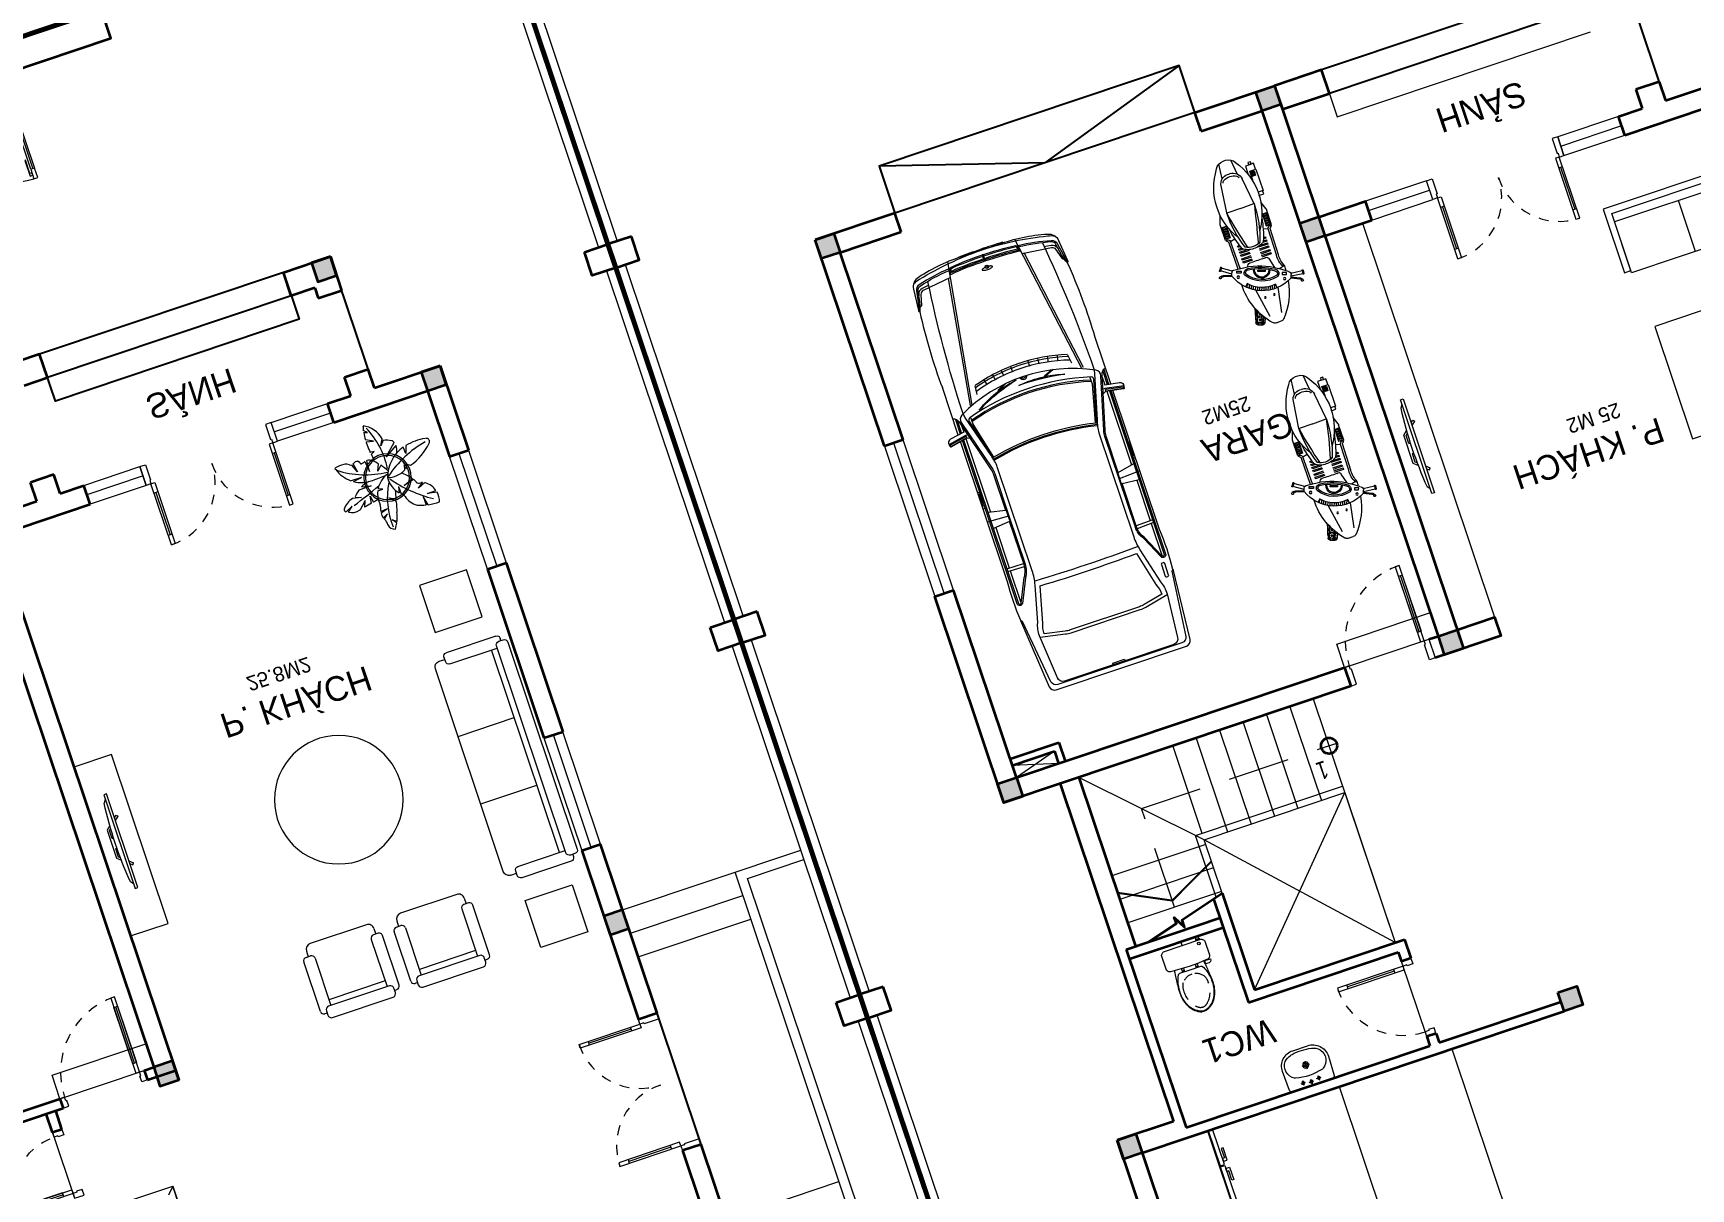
# Model space of a CAD drawing. Header units: metres. Extents: x 568336 to 569219, y 2065964 to 2066430.
# Drawn here: x 568454.68 to 568471.44, y 2066110.52 to 2066122.2 of the extents above; entities that cross this region are included whole.
import ezdxf

# ---------------------------------------------------------------- set-up
doc = ezdxf.new("R2010")
doc.units = ezdxf.units.M
for name, pattern in [('$AUDIT_BAD_LTYPE2', [0]), ('CENTER', [2, 1.25, -0.25, 0.25, -0.25]), ('DASHED', [0.75, 0.5, -0.25]), ('HIDDEN', [0.375, 0.25, -0.125]), ('HIDDEN2', [0.1875, 0.125, -0.0625]), ('xref-thap C (mb tang 32-2)$0$HIDDEN', [0.375, 0.25, -0.125]), ('Xref-VCMT-BT3 - tuong bao$0$HIDDEN', [0.375, 0.25, -0.125])]:
    doc.linetypes.add(name, pattern=pattern)
doc.layers.get('0').update_dxf_attribs({"linetype": 'CONTINUOUS'})
for name, color, linetype, lineweight in [('-CONCRETE', 1, 'CONTINUOUS', 35), ('-DOOR', 137, 'CONTINUOUS', 9), ('-FURNITURE', 46, 'CONTINUOUS', 9), ('-HIDE', 3, 'HIDDEN', 13), ('-KH', 143, 'CONTINUOUS', 13), ('-LINE1', 7, 'CONTINUOUS', 18), ('-RANH GIOI KHU DAT', 12, 'CENTER', 18), ('-TEXT', 7, 'CONTINUOUS', 15), ('-WALL', 4, 'CONTINUOUS', 35), ('A-Cay', 75, 'CONTINUOUS', 5), ('Bighome_khuat', 251, 'DASHED', 5), ('TEXT25', 2, 'CONTINUOUS', 13)]:
    doc.layers.add(name, color=color, linetype=linetype, lineweight=lineweight)
doc.layers.add('LoLK', color=6, linetype='CONTINUOUS')
doc.layers.add('SOLO', color=7, linetype='CONTINUOUS')
doc.styles.add('1', font='arial.ttf')
doc.styles.add('T1', font='', dxfattribs={"height": 200})
doc.styles.get('T1').set_extended_font_data('VNgeometric Light')

# ---------------------------------------------------------------- blocks, each defined once
blk = doc.blocks.new('t1$0$D11')
at = {"linetype": '$AUDIT_BAD_LTYPE2'}
for p, q in [((70, 100), (70, 1000)), ((90, 1000), (90, 100))]:
    blk.add_line(p, q, dxfattribs=at)
for points in [[(50, 1000), (90, 1000), (90, 1100), (50, 1100), (50, 1000)], [(50, 1003), (50, 100)], [(50, 100), (90, 100), (90, 0), (50, 0), (50, 100)]]:
    blk.add_lwpolyline(points)
for points in [[(118, 895), (118, 1064), (90, 1064), (90, 1036), (113, 1036), (113, 895)], [(0, 0), (50, 0), (50, -40), (60, -40), (60, -100), (0, -100)], [(1200, 0), (1150, 0), (1150, -40), (1140, -40), (1140, -100), (1200, -100)]]:
    blk.add_lwpolyline(points, close=True)
at = {"linetype": '$AUDIT_BAD_LTYPE2', "ltscale": 0.3}
blk.add_arc((50, 0), 1100, 0, 90, dxfattribs=at)
blk = doc.blocks.new('A$C6CE07C06')
for p, q in [((2811, 1945), (2844, 1766)), ((2816, 1953), (2822, 1954)), ((2828, 1949), (2860, 1769)), ((1355, 1774), (989, 1774)), ((1356, 1801), (1350, 1615)), ((1387, 1801), (1382, 1615)), ((1842, 1774), (1387, 1774)), ((1857, 1615), (1840, 1801)), ((1925, 1839), (1915, 1601)), ((1980, 1615), (2018, 1801)), ((2839, 1774), (2013, 1774)), ((2900, 1839), (3433, 1839)), ((3068, 1815), (2905, 1815)), ((3055, 1801), (2907, 1801)), ((2996, 1774), (2912, 1774)), ((2856, 1761), (2853, 1760)), ((3245, 1511), (3341, 1500)), ((3370, 1393), (3312, 1380)), ((3391, 1290), (3332, 1281)), ((3406, 1186), (3347, 1180)), ((3414, 1081), (3355, 1079)), ((3414, 884), (3355, 886)), ((3406, 779), (3347, 785)), ((3370, 572), (3312, 585)), ((3391, 675), (3332, 685)), ((1925, 127), (1915, 364)), ((3341, 465), (3245, 454)), ((1355, 191), (989, 191)), ((1356, 164), (1350, 350)), ((1387, 164), (1382, 351)), ((1842, 191), (1387, 191)), ((1857, 351), (1840, 164)), ((1980, 351), (2018, 164)), ((2839, 191), (2013, 191)), ((2811, 20), (2844, 199)), ((2828, 16), (2860, 196)), ((2996, 191), (2912, 191)), ((2816, 12), (2822, 11)), ((2901, 127), (3422, 127)), ((3068, 150), (2905, 150)), ((3055, 164), (2907, 164))]:
    blk.add_line(p, q)
for points in [[(2912, 1774), (2884, 1931, 0.322829), (2849, 1965), (2812, 1959, 0.422531), (2806, 1952), (2842, 1758), (2825, 1723)], [(817, 1835, -0.039974), (1255, 1839), (2827, 1839)], [(2832, 150), (1846, 150), (999, 150, -0.758852), (984, 205), (1232, 321, -0.14996), (1372, 364), (1915, 364), (2389, 364, -0.077307), (2455, 354), (3016, 199, 0.360394), (3088, 230, 0.242572), (3089, 1735, 0.360655), (3017, 1766), (2455, 1611, -0.077307), (2389, 1601), (1915, 1601), (1372, 1601, -0.137614), (1232, 1645), (984, 1761, -0.758852), (999, 1815), (1846, 1815), (2832, 1815)], [(2834, 1801), (999, 1801, 0.768317), (992, 1772), (1240, 1655, 0.14228), (1371, 1613), (1857, 1615), (1865, 1608), (1971, 1608), (1980, 1615), (2389, 1615, 0.077278), (2451, 1624), (3023, 1782, 0.231129), (3080, 1839)], [(4578, 1777, -0.06824), (4603, 1702, -0.051611), (4688, 983), (4688, 1178, 0.069896), (4626, 1707, 0.32103), (4523, 1797), (4292, 1820, 0.311578), (4273, 1810, 0.311578)], [(4609, 1370, 0.043765), (4549, 1724, 0.303464), (4496, 1773), (4373, 1795, 0.018633), (4273, 1810, 0.083909), (4370, 1778), (4493, 1756, -0.304556), (4533, 1720, -0.038587), (4593, 1374)], [(4517, 1385), (4476, 1703, 0.304567), (4446, 1739), (4333, 1770, -0.23887), (4324, 1778), (4320, 1790)], [(4512, 1628), (4500, 1706, 0.304567), (4453, 1762), (4438, 1766)], [(4553, 340, -0.027873), (3110, 247, -0.059366), (3058, 256), (2582, 386, 0.079464), (2446, 413), (1281, 413, 0.06068), (1127, 394), (736, 296, -0.120949), (592, 270), (116, 311, -0.39497), (59, 371), (59, 1600, -0.404135), (117, 1660), (602, 1699, -0.112937), (736, 1673), (1127, 1571, 0.06068), (1281, 1553), (2446, 1553, 0.070217), (2582, 1578), (3058, 1711, -0.044809), (3109, 1718, -0.02806), (4553, 1625)], [(585, 1698), (531, 1430, 0.050349), (524, 1369), (524, 593, 0.051729), (531, 530), (585, 271)], [(713, 346, -0.11132), (605, 325), (561, 536, -0.051729), (555, 593), (555, 1369, -0.050349), (560, 1424), (605, 1644, -0.111864), (714, 1623), (1102, 1522, 0.016174), (1102, 443), (713, 347)], [(1170, 1557, 0.017383), (1170, 408, -9.34877)], [(2526, 1563, -0.107872), (2527, 402, 0.970081)], [(2537, 1565, -0.107895), (2538, 400, -0.109161)], [(3212, 1273, -0.045041), (3259, 1070, 0.050749), (3081, 1543, -0.062222), (3208, 1285), (3219, 1281), (3256, 1209)], [(3104, 1495, -0.052375), (3205, 1275), (3214, 1272), (3259, 1184)], [(4578, 988, 0.025968), (4561, 1353, -0.502127), (4565, 1357), (4613, 1347)], [(3197, 762, -0.045041), (3153, 558, 0.050749), (3195, 1062, -0.062222), (3198, 775), (3207, 766), (3242, 679)], [(4689, 1226), (4695, 1226, -0.001921), (4700, 983)], [(3239, 660), (3198, 760), (3191, 767, 0.052375), (3195, 1009)], [(4578, 188, 0.06824), (4603, 263, 0.051611), (4688, 983), (4688, 788, -0.069896), (4626, 258, -0.32103), (4523, 168), (4292, 145, -0.311578), (4273, 155, -0.311578)], [(4613, 618), (4565, 608, -0.502127), (4561, 612, 0.02601), (4578, 977, 0.026384)], [(4689, 739), (4695, 739, 0.001921), (4700, 983)], [(4611, 595, -0.046101), (4549, 241, -0.303464), (4496, 192), (4373, 171, -0.018633), (4273, 155, -0.083909), (4370, 187), (4493, 209, 0.304556), (4533, 245, 0.038587), (4593, 591)], [(4517, 580), (4476, 262, -0.304567), (4446, 227), (4333, 195, 0.23887), (4324, 187), (4320, 175)], [(2834, 164), (999, 164, -0.768317), (992, 193), (1240, 310, -0.149181), (1371, 351), (1857, 351), (1865, 357), (1971, 357), (1980, 351), (2389, 351, -0.077278), (2451, 341), (3023, 184, -0.228236), (3080, 127)], [(2912, 191), (2884, 34, -0.322829), (2849, 0), (2812, 6, -0.422531), (2806, 14), (2842, 207), (2825, 242)], [(4512, 337), (4500, 259, -0.304567), (4453, 203), (4438, 199)], [(817, 130, 0.041495), (1267, 127), (2827, 127)]]:
    blk.add_lwpolyline(points, format="xyb")
for points in [[(2835, 1963), (2874, 1764), (2872, 1737)], [(2072, 1839), (2072, 1815), (2251, 1815), (2251, 1839)], [(2092, 1839), (2092, 1830), (2233, 1830), (2233, 1839)], [(2558, 1553), (2959, 1653), (3041, 1653)], [(3153, 1597), (4682, 1360)], [(3157, 1617), (4514, 1407)], [(49, 1051), (76, 1051), (76, 920), (49, 920)], [(3153, 368), (4682, 605)], [(3157, 348), (4514, 558)], [(2558, 412), (2959, 313), (3041, 313)], [(2835, 2), (2874, 201), (2872, 228)], [(2072, 127), (2072, 150), (2251, 150), (2251, 127)], [(2092, 127), (2092, 135), (2233, 135), (2233, 127)]]:
    blk.add_lwpolyline(points)
for points in [[(48, 285), (48, 1680, -0.373826), (99, 1739), (803, 1820), (820, 1839), (54, 1773, 0.383818), (0, 1713), (0, 252, 0.383818), (54, 192), (820, 126), (803, 145), (99, 226, -0.373826)], [(2557, 404), (3001, 284, 0.388671), (3036, 301, 0.143383), (3036, 1665, 0.390953), (3001, 1682), (2557, 1559, -0.106047)], [(4564, 983, 0.027521), (4546, 1368, -0.543027), (4554, 1373), (4603, 1360, -0.308444), (4617, 1345, -0.028524), (4637, 983, -0.028524), (4617, 620, -0.308444), (4603, 605), (4554, 592, -0.543027), (4546, 597, 0.027521)], [(4501, 981, 0.027754), (4500, 1005, 0.037978), (4497, 1021, 0.078467), (4490, 1036, 0.253942), (4486, 1038, 0.253942), (4481, 1036, 0.078467), (4475, 1021, 0.037978), (4472, 1005, 0.027754), (4470, 981, 0.027754), (4472, 958, 0.037978), (4475, 941, 0.078467), (4481, 927, 0.253942), (4486, 924, 0.253942), (4490, 927, 0.078467), (4497, 941, 0.037978), (4500, 958, 0.027754)], [(906, 228), (776, 228, 0.414214), (764, 215), (764, 203, 0.414214), (776, 190), (906, 190, 0.414214), (919, 203), (919, 215, 0.414214)]]:
    blk.add_lwpolyline(points, format="xyb", close=True)
blk.add_lwpolyline([(4637, 988), (4570, 988), (4570, 977), (4637, 977)], close=True)
blk.add_circle((4502, 982), 17.5)
for centre, radius, start, end in [((2818, 1947), 6.67, 102.2823, 190.4042), ((2821, 1948), 6.67, 10.3268, 82.609), ((2851, 1767), 6.67, 190.4042, 285.2365), ((2854, 1768), 6.67, 285.2365, 10.3268), ((3648, -4086), 5929, 83.9529, 92.0822), ((714, 984), 2372, 343.5716, 16.3779), ((714, 983), 2387, 343.6793, 16.2892), ((1629, 983), 1731, 359.9757, 17.6213), ((1607, 983), 1789, 359.9764, 16.8703), ((1629, 983), 1789, 359.9764, 16.7982), ((1059, 1015), 3532, 359.565, 5.5133), ((1059, 1015), 3560, 359.5684, 5.381), ((4612, 1343), 4.58, 6.5805, 75.1489), ((3280, 983), 40.8, 103.7631, 256.1858), ((3280, 983), 25.6, 111.5508, 248.398), ((1629, 982), 1731, 342.3787, 0.0243), ((1607, 982), 1789, 343.1297, 0.0236), ((1629, 982), 1789, 343.2018, 0.0236), ((1059, 950), 3532, 354.4867, 0.4446), ((1059, 950), 3560, 354.619, 0.4411), ((4612, 622), 4.58, 284.8511, 353.4195), ((2851, 198), 6.67, 74.7635, 169.5958), ((2854, 197), 6.67, 349.6732, 74.7635), ((2818, 19), 6.67, 169.5958, 257.7177), ((2821, 17), 6.67, 277.391, 349.6732), ((3653, 6050), 5928, 267.7698, 276.0029)]:
    blk.add_arc(centre, radius, start, end)
blk = doc.blocks.new('*U221')
for p, q in [((-1310, 550), (-1350, 550)), ((-1330, 100), (-1330, 550)), ((-90, 550), (-50, 550)), ((-70, 100), (-70, 550)), ((-1310, 100), (-1350, 100)), ((-90, 100), (-50, 100))]:
    blk.add_line(p, q)
for points in [[(-1350, 0), (-1310, 0), (-1310, 650), (-1350, 650)], [(-50, 0), (-90, 0), (-90, 650), (-50, 650)], [(-1400, -200), (-1340, -200), (-1340, -40), (-1350, -40), (-1350, 0), (-1400, 0)], [(0, -200), (-60, -200), (-60, -40), (-50, -40), (-50, 0), (0, 0)]]:
    blk.add_lwpolyline(points, close=True)
at = {"linetype": 'HIDDEN', "ltscale": 0.1}
for centre, start, end in [((-1350, 0), 0, 90), ((-50, 0), 90, 180)]:
    blk.add_arc(centre, 650, start, end, dxfattribs=at)
blk = doc.blocks.new('A$Cf08be9d0')
at = {"layer": '-FURNITURE'}
for p, q in [((60, 720), (60, 660)), ((2280, 780), (120, 780)), ((840, 780), (840, 180)), ((1560, 780), (1560, 180)), ((2340, 720), (2340, 660)), ((0, 96), (0, 624)), ((36, 660), (84, 660)), ((120, 624), (120, 120)), ((2280, 624), (2280, 120)), ((2364, 660), (2316, 660)), ((2400, 96), (2400, 624)), ((2280, 180), (120, 180)), ((60, 60), (36, 60)), ((60, 84), (60, 36)), ((2304, 120), (96, 120)), ((96, 0), (2304, 0)), ((2340, 36), (2340, 84)), ((2340, 60), (2364, 60))]:
    blk.add_line(p, q, dxfattribs=at)
for centre, radius, start, end in [((120, 720), 60, 90, 180), ((2280, 720), 60, 0, 90), ((36, 624), 36, 90, 180), ((84, 624), 36, 0, 90), ((2316, 624), 36, 90, 180), ((2364, 624), 36, 0, 90), ((36, 96), 36, 180, 270), ((96, 84), 36, 90, 180), ((96, 36), 36, 180, 270), ((2304, 84), 36, 0, 90), ((2304, 36), 36, 270, 0), ((2364, 96), 36, 270, 0)]:
    blk.add_arc(centre, radius, start, end, dxfattribs=at)
blk = doc.blocks.new('A$Ce56c61a3')
at = {"layer": '-FURNITURE'}
for p, q in [((96, 840), (624, 840)), ((0, 744), (0, 96)), ((84, 780), (36, 780)), ((60, 780), (60, 804)), ((120, 96), (120, 744)), ((624, 720), (120, 720)), ((180, 120), (180, 720)), ((660, 804), (660, 756)), ((720, 780), (660, 780)), ((780, 120), (780, 720)), ((36, 60), (84, 60)), ((60, 60), (60, 36)), ((96, 0), (624, 0)), ((624, 120), (120, 120)), ((660, 36), (660, 84)), ((720, 60), (660, 60))]:
    blk.add_line(p, q, dxfattribs=at)
for centre, radius, start, end in [((96, 804), 36, 90, 180), ((624, 804), 36, 0, 90), ((36, 744), 36, 90, 180), ((84, 744), 36, 0, 90), ((624, 756), 36, 270, 0), ((720, 720), 60, 0, 90), ((36, 96), 36, 180, 270), ((96, 36), 36, 180, 270), ((84, 96), 36, 270, 0), ((624, 84), 36, 0, 90), ((624, 36), 36, 270, 0), ((720, 120), 60, 270, 0)]:
    blk.add_arc(centre, radius, start, end, dxfattribs=at)
blk = doc.blocks.new('*U95')
at = {"color": 251}
blk.add_line((-70, 100), (-70, 500), dxfattribs=at)
for points in [[(-50, 0), (-50, 600), (-90, 600), (-90, 0)], [(-50, 100), (-90, 100), (-90, 500), (-50, 500)], [(-700, -100), (-640, -100), (-640, -40), (-650, -40), (-650, 0), (-700, 0)], [(0, -100), (-60, -100), (-60, -40), (-50, -40), (-50, 0), (0, 0)]]:
    blk.add_lwpolyline(points, close=True)
at = {"layer": 'Bighome_khuat', "linetype": 'Xref-VCMT-BT3 - tuong bao$0$HIDDEN'}
blk.add_arc((-50, 0), 600, 90, 180, dxfattribs=at)
blk = doc.blocks.new('*U96')
at = {"color": 251}
blk.add_line((-70, 100), (-70, 700), dxfattribs=at)
for points in [[(-50, 0), (-50, 800), (-90, 800), (-90, 0)], [(-50, 100), (-90, 100), (-90, 700), (-50, 700)], [(-900, -100), (-840, -100), (-840, -40), (-850, -40), (-850, 0), (-900, 0)], [(0, -100), (-60, -100), (-60, -40), (-50, -40), (-50, 0), (0, 0)]]:
    blk.add_lwpolyline(points, close=True)
at = {"layer": 'Bighome_khuat', "linetype": 'Xref-VCMT-BT3 - tuong bao$0$HIDDEN'}
blk.add_arc((-50, 0), 800, 90, 180, dxfattribs=at)
blk = doc.blocks.new('XR.MB.LM123$0$tvi 1')
blk.add_lwpolyline([(29, 0), (29, -1000), (0, -1000), (0, 0)], close=True)
for points in [[(29, -50), (52, -81)], [(-24, -236), (-39, -252)], [(0, -285), (-39, -252)], [(0, -256), (-24, -236)], [(70, -315), (111, -350), (111, -650), (70, -685)], [(89, -446), (89, -360), (71, -345)], [(89, -446), (73, -446)], [(89, -554), (89, -640), (71, -655)], [(89, -554), (73, -554)], [(0, -715), (-39, -748)], [(-24, -764), (-39, -748)], [(0, -744), (-24, -764)], [(29, -950), (52, -919)]]:
    blk.add_lwpolyline(points)
blk.add_arc((-4025, -500), 4099, 354.1311, 5.8689)
blk = doc.blocks.new('A$C5C575821')
at = {"layer": '-CONCRETE'}
h = blk.add_hatch(color=256, dxfattribs=at)
h.dxf.hatch_style = 1
h.paths.add_polyline_path([(0, 200), (0, 0), (200, 0), (200, 200)])
blk.add_lwpolyline([(0, 0), (200, 0), (200, 200), (0, 200)], close=True, dxfattribs=at)
blk = doc.blocks.new('LUOI M1')
at = {"layer": '-WALL'}
for p in [(-200, 13100), (4600, 13100), (8100, 13100), (-200, 9400), (4600, 9400), (8100, 9400), (-200, 5600), (4600, 5600), (8100, 5600), (-200, -200), (4600, -200), (8100, -200)]:
    blk.add_blockref('A$C5C575821', p, dxfattribs=at)
blk = doc.blocks.new('mb-cay16')
for p, q in [((-433, 528), (-402, 389)), ((-402, 389), (-403, 519)), ((131, 565), (69, 607)), ((79, 629), (131, 565)), ((231, 524), (166, 464)), ((166, 464), (244, 504)), ((-612, 395), (-475, 368)), ((-475, 368), (-605, 366)), ((-490, 209), (-374, 255)), ((-374, 255), (-461, 192)), ((-113, 139), (-112, 254)), ((76, 249), (-23, 300)), ((-12, 331), (76, 249)), ((247, 422), (149, 395)), ((149, 395), (242, 402)), ((323, 141), (303, 240)), ((334, 245), (323, 141)), ((409, 179), (522, 284)), ((448, 268), (409, 179)), ((693, 264), (615, 197)), ((615, 197), (723, 244)), ((-346, 111), (-191, 154)), ((-191, 154), (-338, 93)), ((-113, 139), (-91, 231)), ((195, 106), (117, 106)), ((117, 106), (180, 78)), ((260, 6), (450, 8)), ((395, -26), (260, 6)), ((532, 87), (448, 120)), ((448, 120), (574, 92)), ((-312, -137), (-374, -96)), ((-312, -77), (-291, -67)), ((-312, -142), (-312, -77)), ((-291, -67), (-286, -129)), ((-286, -129), (-267, -55)), ((36, -233), (100, -165)), ((100, -165), (61, -263)), ((218, -196), (205, -361)), ((237, -357), (218, -196)), ((485, -134), (354, -151)), ((354, -151), (513, -157)), ((-400, -385), (-364, -279)), ((-364, -279), (-356, -378)), ((-262, -431), (-77, -321)), ((-77, -321), (-253, -484)), ((115, -424), (62, -449)), ((62, -449), (119, -456)), ((410, -375), (385, -251)), ((385, -251), (430, -368)), ((-111, -563), (-53, -498)), ((-53, -498), (-105, -588)), ((128, -621), (24, -595)), ((24, -595), (128, -650)), ((120, -758), (65, -741)), ((65, -741), (116, -789))]:
    blk.add_line(p, q)
for centre, radius, start, end in [((-329, 448), 288, 161.2206, 190.4639), ((-592, -284), 825, 78.825, 90.6697), ((-592, -284), 825, 67.6949, 76.7945), ((-1650, 851), 1718, 342.73, 347.6168), ((-979, 594), 1130, 330.6725, 3.641), ((672, 341), 659, 156.2013, 167.6168), ((672, 341), 659, 146.019, 154.0763), ((103, 601), 111, 7.5431, 78.0474), ((371, 601), 160, 174.7063, 208.789), ((129, 455), 123, 344.0084, 22.936), ((-329, 448), 288, 196.4071, 234.1871), ((-1567, -1154), 1923, 36.7035, 57.4695), ((-446, 225), 304, 15.845, 56.6107), ((-65, 333), 91.7, 195.845, 230.5606), ((-339, 0), 339, 47.9514, 50.5606), ((1597, -159), 1682, 164.075, 168.4284), ((1597, -159), 1682, 162.73, 163.0792), ((-120, 252), 347, 335.1428, 8.1671), ((932, 225), 712, 165.6239, 173.8497), ((-317, 3808), 3622, 278.6352, 279.8665), ((932, 225), 712, 164.0084, 164.1101), ((-317, 3808), 3622, 280.3581, 282.1977), ((-317, 3808), 3622, 283.398, 283.5483), ((583, 70), 223, 60.4468, 103.5483), ((710, 220), 32.6, 323.1477, 55.438), ((-428, 307), 116, 233.2325, 237.5887), ((-428, 307), 116, 255.929, 267.091), ((-423, 137), 55.6, 24.2055, 101.4054), ((21, 337), 432, 204.2055, 211.5513), ((21, 337), 432, 213.4357, 237.8387), ((-339, 0), 339, 354.6008, 42.9255), ((-120, 252), 347, 286.6838, 329.891), ((2154, -4834), 5268, 107.3413, 112.3058), ((222, 322), 389, 305.9962, 321.846), ((501, 377), 294, 284.4707, 323.1477), ((-116, -923), 867, 107.2231, 135.0207), ((-1002, 1224), 1607, 281.5143, 307.8151), ((-514, 139), 540, 287.0409, 341.5638), ((-107, -353), 338, 71.7274, 118.1939), ((1131, -297), 1182, 173.2497, 205.5927), ((808, 380), 986, 210.5659, 218.4214), ((-127, -1432), 1327, 53.4555, 85.594), ((376, -5410), 5352, 91.6804, 93.9771), ((233, -520), 459, 57.0713, 91.6804), ((222, 322), 389, 277.7731, 296.4251), ((233, -520), 459, 17.5149, 52.2403), ((-695, -345), 48.9, 135.0207, 258.407), ((-570, 293), 699, 259.5557, 284.077), ((-28, -420), 234, 157.0771, 182.7473), ((808, 380), 986, 220.6948, 225.7556), ((205, -352), 101, 159.0815, 190.5201), ((-1182, -610), 1311, 8.17, 10.5201), ((-1182, -610), 1311, 1.7556, 6.7346), ((205, -239), 122, 225.7556, 269.9757), ((205, -239), 122, 285.2069, 289.7369), ((544, -1184), 882, 107.1013, 109.7369), ((290, -359), 18.4, 357.8128, 107.1013), ((341, -361), 32.2, 177.8128, 248.0461), ((357, -321), 74.9, 248.0461, 310.8614), ((432, -409), 40.5, 122.9882, 130.8614), ((432, -409), 40.5, 45.3238, 92.9093), ((541, -299), 114, 225.3238, 268.3174), ((560, 349), 762, 268.3174, 278.1257), ((666, -393), 12.2, 278.1257, 73.0687), ((-197, -468), 57.9, 196.0589, 237.7317), ((-28, -420), 234, 195.99, 196.0589), ((-51, -236), 332, 237.7317, 259.8031), ((272, -512), 385, 191.4146, 242.8877), ((-875, -604), 1004, 351.2018, 357.3602), ((-875, -604), 1004, 358.99, 1.9297), ((-875, -604), 1004, 345.5239, 349.5865)]:
    blk.add_arc(centre, radius, start, end)
blk = doc.blocks.new('BT1-T1')
at = {"layer": '-DOOR'}
for points in [[(198008, 38701), (198008, 39401)], [(198187, 38401), (199087, 38401)], [(198187, 38401), (198187, 38151), (199187, 38151)], [(204087, 37701), (204087, 36501)], [(204087, 33501), (204087, 34701)], [(200987, 32701), (200387, 32701)], [(202987, 32701), (202387, 32701)]]:
    blk.add_lwpolyline(points, dxfattribs=at)
for points in [[(204187, 36501), (203987, 36501), (203987, 37701), (204187, 37701)], [(204187, 34701), (203987, 34701), (203987, 33501), (204187, 33501)], [(200987, 32801), (200387, 32801), (200387, 32601), (200987, 32601)], [(202987, 32801), (202387, 32801), (202387, 32601), (202987, 32601)]]:
    blk.add_lwpolyline(points, close=True, dxfattribs=at)
at = {"layer": '-FURNITURE'}
for points in [[(203784, 37999), (203784, 38499), (203284, 38499), (203284, 37999)], [(199787, 35268), (199387, 35268), (199387, 37068), (199787, 37068)], [(203784, 35140), (203784, 34640), (203284, 34640), (203284, 35140)]]:
    blk.add_lwpolyline(points, close=True, dxfattribs=at)
blk.add_circle((201821, 36432), 650, dxfattribs=at)
at = {"layer": '-HIDE', "ltscale": 10}
blk.add_lwpolyline([(198987, 39601), (197487, 41201)], dxfattribs=at)
at = {"layer": '-LINE1', "ltscale": 10}
for p, q in [((206087, 40226), (206087, 43976)), ((206087, 36226), (206087, 39976)), ((206087, 32226), (206087, 35976)), ((206087, 28401), (206087, 31976))]:
    blk.add_line(p, q, dxfattribs=at)
at = {"layer": '-LINE1'}
for p, q in [((198987, 42201), (198987, 39601)), ((205387, 42201), (205387, 38401)), ((205487, 42101), (205487, 38501)), ((204187, 41701), (205387, 41701)), ((204187, 38901), (205387, 38901)), ((204187, 38651), (205387, 38651)), ((204187, 38401), (206087, 38401)), ((205487, 38501), (206087, 38501))]:
    blk.add_line(p, q, dxfattribs=at)
blk.add_lwpolyline([(198108, 39601), (198987, 39601), (198987, 41201)], dxfattribs=at)
at = {"layer": '-RANH GIOI KHU DAT', "linetype": 'HIDDEN', "ltscale": 10, "const_width": 50}
blk.add_lwpolyline([(193687, 28101), (206187, 28101), (206187, 48101), (193687, 48101)], close=True, dxfattribs=at)
at = {"layer": '-WALL'}
for p, q in [((198108, 38701), (198008, 38701)), ((198008, 38701), (198008, 38501)), ((198108, 38701), (198108, 38501)), ((199387, 32001), (199387, 38601)), ((195887, 38401), (198187, 38401)), ((198187, 38401), (198187, 38501)), ((199087, 38401), (199087, 38501)), ((199087, 38501), (199387, 38501)), ((199087, 38401), (199187, 38401)), ((199187, 32201), (199187, 38401)), ((203987, 34701), (203987, 36501)), ((204187, 34701), (204187, 36501)), ((203987, 32801), (203987, 33501)), ((204187, 32601), (204187, 33501)), ((199387, 32801), (200387, 32801)), ((200387, 32801), (200387, 32601)), ((202987, 32801), (203987, 32801)), ((202987, 32801), (202987, 32601)), ((199387, 32601), (199887, 32601)), ((199887, 32601), (199887, 32401)), ((200137, 32601), (200137, 32401)), ((202987, 32601), (203237, 32601)), ((203237, 32601), (203237, 32401)), ((203487, 32601), (204187, 32601)), ((203487, 32601), (203487, 32401)), ((200137, 32401), (199887, 32401)), ((203237, 32401), (203487, 32401)), ((203237, 31561), (203487, 31561)), ((203237, 31451), (203237, 31561)), ((203487, 31201), (203487, 31561)), ((200137, 31451), (200387, 31451)), ((200387, 31451), (200387, 31201)), ((203237, 31451), (202987, 31451)), ((202987, 31451), (202987, 31201)), ((200387, 31201), (199887, 31201)), ((202987, 31201), (203487, 31201))]:
    blk.add_line(p, q, dxfattribs=at)
for points in [[(203987, 40901), (203987, 42701), (204187, 42701), (204187, 40901)], [(204187, 40901), (203987, 40901)], [(197387, 39501), (197387, 40551), (196387, 40551), (196387, 38501), (198187, 38501)], [(203987, 37701), (203987, 39501)], [(204187, 39501), (203987, 39501)], [(204187, 39501), (204187, 37701)], [(203987, 37701), (204187, 37701)], [(203987, 36501), (204187, 36501)], [(203987, 34701), (204187, 34701)], [(203987, 33501), (204187, 33501)], [(200137, 32601), (200387, 32601)]]:
    blk.add_lwpolyline(points, dxfattribs=at)
for points in [[(205937, 39976), (206187, 39976), (206187, 40226), (205937, 40226)], [(205937, 35976), (206187, 35976), (206187, 36226), (205937, 36226)], [(205937, 31976), (206187, 31976), (206187, 32226), (205937, 32226)], [(202087, 28101), (200987, 28101), (200987, 28401), (202087, 28401)]]:
    blk.add_lwpolyline(points, close=True, dxfattribs=at)
at = {"layer": 'A-Cay'}
for radius in [240, 223]:
    blk.add_circle((203325, 33502), radius, dxfattribs=at)
at = {"layer": 'SOLO'}
for p, q in [((203487, 32601), (203487, 31451)), ((202987, 31451), (200387, 31451)), ((202987, 31201), (200387, 31201))]:
    blk.add_line(p, q, dxfattribs=at)
for points in [[(204187, 40901), (204187, 39501)], [(202987, 31201), (202987, 31701), (200387, 31701), (200387, 31201)]]:
    blk.add_lwpolyline(points, dxfattribs=at)
at = {"layer": '-CONCRETE', "xscale": -1}
blk.add_blockref('LUOI M1', (203987, 32801), dxfattribs=at)
at = {"layer": '-DOOR', "xscale": -1}
for name, p, rotation in [('*U221', (203987, 39501), 90), ('*U96', (199087, 38401), 180)]:
    blk.add_blockref(name, p, dxfattribs=dict(at, rotation=rotation))
at = {"layer": '-DOOR', "rotation": 90.00000000000001}
blk.add_blockref('*U95', (198008, 39401), dxfattribs=at)
at = {"layer": '-DOOR', "xscale": -1}
for name, p in [('*U221', (200987, 32801)), ('t1$0$D11', (200987, 28401))]:
    blk.add_blockref(name, p, dxfattribs=at)
at = {"layer": '-FURNITURE', "xscale": -1, "rotation": 90}
for p in [(201804, 38499), (202768, 38499)]:
    blk.add_blockref('A$Ce56c61a3', p, dxfattribs=at)
at = {"layer": '-FURNITURE', "rotation": 90.00000000000001}
blk.add_blockref('A$Cf08be9d0', (203948, 35369), dxfattribs=at)
at = {"layer": '-FURNITURE', "xscale": -0.9499999999970896, "yscale": 0.9499999999970896, "zscale": 0.9499999999970896, "rotation": 90}
blk.add_blockref('A$C6CE07C06', (198179, 37686), dxfattribs=at)
at = {"layer": '-FURNITURE', "extrusion": (0, 0, -1), "xscale": -1, "rotation": 180.0036897224084}
blk.add_blockref('XR.MB.LM123$0$tvi 1', (-199613, 35629), dxfattribs=at)
at = {"layer": '-WALL', "xscale": -1}
blk.add_blockref('A$C5C575821', (203487, 31201), dxfattribs=at)
at = {"layer": 'A-Cay', "xscale": -0.7, "yscale": 0.7, "zscale": 0.7}
blk.add_blockref('mb-cay16', (203324, 33525), dxfattribs=at)
at = {"layer": '-TEXT', "color": 2}
for s, p in [('P. KHÁCH', (200937, 35235)), ('SẢNH', (201246, 31944))]:
    blk.add_text(s, height=250, dxfattribs=at).set_placement(p)
at = {"layer": 'TEXT25', "style": 'T1'}
blk.add_text('25.8M2', height=150, rotation=0, dxfattribs=at).set_placement((201316, 34961))
blk = doc.blocks.new('*U226')
at = {"color": 251}
blk.add_line((-70, 100), (-70, 600), dxfattribs=at)
for points in [[(-50, 0), (-50, 700), (-90, 700), (-90, 0)], [(-50, 100), (-90, 100), (-90, 600), (-50, 600)], [(-800, -100), (-740, -100), (-740, -40), (-750, -40), (-750, 0), (-800, 0)], [(0, -100), (-60, -100), (-60, -40), (-50, -40), (-50, 0), (0, 0)]]:
    blk.add_lwpolyline(points, close=True)
at = {"layer": 'Bighome_khuat', "linetype": 'Xref-VCMT-BT3 - tuong bao$0$HIDDEN'}
blk.add_arc((-50, 0), 700, 90, 180, dxfattribs=at)
blk = doc.blocks.new('A$C55AD6C8F')
at = {"ltscale": 3}
for p, q in [((-750, 624), (-750, 1000)), ((-750, 1000), (-704, 1000)), ((-704, 1000), (-704, 624)), ((0, 1000), (-695, 1000)), ((-695, 1000), (-695, 0)), ((0, 0), (0, 1000)), ((-704, 624), (-750, 624)), ((-750, 613), (-750, 18)), ((-704, 613), (-750, 613)), ((-704, 18), (-704, 613)), ((-750, 18), (-704, 18)), ((-695, 0), (0, 0))]:
    blk.add_line(p, q, dxfattribs=at)
at = {"ltscale": 3, "elevation": 0}
for points in [[(-750, 688), (-750, 657), (-790, 657), (-790, 788), (-771, 788), (-771, 688)], [(-750, 549), (-750, 580), (-790, 580), (-790, 449), (-771, 449), (-771, 549)]]:
    blk.add_lwpolyline(points, close=True, dxfattribs=at)
blk = doc.blocks.new('*U220')
at = {"color": 251}
blk.add_line((-70, 100), (-70, 700), dxfattribs=at)
for points in [[(-50, 0), (-50, 800), (-90, 800), (-90, 0)], [(-50, 100), (-90, 100), (-90, 700), (-50, 700)], [(-900, -200), (-840, -200), (-840, -40), (-850, -40), (-850, 0), (-900, 0)], [(0, -200), (-60, -200), (-60, -40), (-50, -40), (-50, 0), (0, 0)]]:
    blk.add_lwpolyline(points, close=True)
at = {"layer": 'Bighome_khuat', "linetype": 'Xref-VCMT-BT3 - tuong bao$0$HIDDEN'}
blk.add_arc((-50, 0), 800, 90, 180, dxfattribs=at)
blk = doc.blocks.new('A$C3a7320a7')
at = {"layer": '-FURNITURE'}
for p, q in [((0, 23), (0, 700)), ((0, 700), (1500, 700)), ((1500, 700), (1500, 23)), ((1432, 632), (68, 632)), ((68, 632), (68, 23)), ((68, 542), (1432, 542)), ((750, 0), (750, 542)), ((1432, 0), (1432, 632)), ((1432, 23), (1432, 632)), ((68, 23), (0, 23)), ((68, 23), (68, 0)), ((68, 0), (1432, 0)), ((1432, 0), (1432, 23)), ((1500, 23), (1432, 23))]:
    blk.add_line(p, q, dxfattribs=at)
blk = doc.blocks.new('A$C1D9F77BD')
h = blk.add_hatch()
h.set_pattern_fill('ANSI31', color=256, scale=100, angle=405, style=0)
h.set_pattern_definition([(90, (2076.775, -139234.453), (-12.5, 1e-15), [])])
h.paths.add_polyline_path([(-219, -260), (-219, -302), (-97, -302), (-97, -260)])
h.paths.add_polyline_path([(-97, 123), (-97, 166), (-219, 166), (-219, 123)])
h = blk.add_hatch()
h.set_pattern_fill('ANSI31', color=256, scale=170, angle=335, style=0)
h.set_pattern_definition([(20, (-186.436, -139188.296), (-7.267928, 19.9684682), [])])
h.paths.add_polyline_path([(494, -160), (533, -162, 0.210627), (424, 135), (397, 109, -0.250766)])
h = blk.add_hatch()
h.set_pattern_fill('BOX', color=256, scale=60, angle=290, style=0)
h.set_pattern_definition([(20, (2080.745, -138865.224), (-20.521209, 56.381557), []), (20, (2085.875, -138879.32), (-20.521209, 56.381557), []), (290, (2080.745, -138865.224), (56.381557, 20.521209), [-15, 15]), (290, (2094.84, -138860.093), (56.381557, 20.521209), [-15, 15]), (290, (2108.936, -138854.963), (56.381557, 20.521209), [15, -15]), (290, (2123.03, -138849.83), (56.381557, 20.521209), [15, -15]), (20, (2091.006, -138893.414), (-20.521209, 56.381557), [15, -15]), (20, (2096.136, -138907.51), (-20.521209, 56.381557), [15, -15])])
h.paths.add_polyline_path([(830, 67, 0.414214), (842, 93), (833, 116), (825, 139, 0.414214), (799, 151), (658, 113, -0.052547), (783, 45)])
for p, q in [((243, 329), (247, 350)), ((253, 329), (255, 338)), ((-263, 176), (-340, 149)), ((-87, 178), (-253, 178)), ((-87, 178), (-59, 152)), ((-87, 162), (-87, 178)), ((157, 313), (186, 333)), ((163, 305), (192, 325)), ((231, 209), (165, 307)), ((257, 224), (190, 323)), ((226, 181), (233, 80)), ((275, 231), (243, 220)), ((268, 231), (244, 315)), ((278, 234), (254, 315)), ((-687, 10), (-840, -5)), ((-346, 78), (-624, 44)), ((-346, -68), (-344, 78)), ((-59, 132), (-72, 83)), ((228, 148), (-59, 152)), ((230, 128), (-59, 132)), ((237, 47), (228, 44)), ((279, 102), (286, 105)), ((289, -4), (286, 5)), ((286, 2), (289, -7)), ((397, 109), (424, 135)), ((786, -5), (488, 47)), ((658, 113), (799, 151)), ((783, 45), (830, 67)), ((825, 139), (842, 93)), ((833, 116), (842, 92)), ((-854, -55), (-854, -81)), ((-687, -147), (-840, -132)), ((-712, -55), (-712, -68)), ((-712, -81), (-712, -68)), ((-346, -68), (-348, -214)), ((339, -142), (342, -151)), ((494, -160), (533, -162)), ((786, -132), (532, -176)), ((866, -43), (866, -93)), ((-346, -214), (-624, -180)), ((-263, -312), (-340, -285)), ((-87, -314), (-253, -314)), ((-67, -299), (-87, -314)), ((-87, -299), (-87, -314)), ((-59, -269), (-72, -219)), ((214, -264), (-59, -269)), ((222, -284), (-59, -289)), ((330, -208), (228, -181)), ((347, -293), (349, -309)), ((413, -325), (352, -241)), ((401, -228), (409, -226)), ((484, -331), (452, -343)), ((484, -331), (518, -409)), ((436, -343), (449, -460)), ((447, -460), (481, -456)), ((448, -470), (482, -466)), ((465, -337), (479, -457)), ((474, -335), (510, -415)), ((518, -426), (535, -440)), ((526, -420), (533, -426))]:
    blk.add_line(p, q)
for points in [[(243, 167), (258, 126), (277, 133), (262, 174)], [(-219, 166), (-219, 123), (-97, 123), (-97, 166)], [(301, -38), (327, -108), (340, -103), (314, -33)], [(-736, -288), (-736, -314), (-760, -314), (-760, -288)], [(-662, -284), (-662, -291), (-615, -291), (-615, -284)], [(-662, -298), (-662, -305), (-615, -305), (-615, -298)], [(-662, -312), (-662, -320), (-615, -320), (-615, -312)], [(-219, -302), (-219, -260), (-97, -260), (-97, -302)], [(417, -303), (402, -263), (421, -256), (436, -296)]]:
    blk.add_lwpolyline(points, close=True)
at = {"linetype": 'HIDDEN2', "ltscale": 200}
for points in [[(21, 54), (21, 80), (6, 80), (6, 59)], [(53, 36), (53, 80), (38, 80), (38, 48)], [(70, -143), (70, -217), (85, -217), (85, 80), (70, 80), (70, 7)], [(6, -196), (6, -217), (21, -217), (21, -190)], [(38, -184), (38, -217), (53, -217), (53, -172)]]:
    blk.add_lwpolyline(points, dxfattribs=at)
for points in [[(103, 80), (103, -217), (118, -217), (118, 80)], [(141, 80), (141, -217), (157, -217), (157, 80)], [(175, 80), (175, -217), (190, -217), (190, 80)]]:
    blk.add_lwpolyline(points, close=True, dxfattribs=at)
for points in [[(-673, -338), (-736, -338), (-736, -252), (-655, -252)], [(-575, -277), (-673, -277), (-673, -343), (-443, -343), (-443, -290)], [(-410, -288), (-410, -338), (-443, -338)]]:
    blk.add_lwpolyline(points)
for centre, radius in [((306, 173), 12.8), ((588, -21), 7.7), ((588, -116), 7.7), ((470, -267), 12.8)]:
    blk.add_circle(centre, radius)
for centre, radius, start, end in [((257, 348), 10, 259.1414, 172.2448), ((-253, 148), 30, 90, 109.5456), ((160, 309), 5, 124.1044, 304.1044), ((189, 329), 5, 304.1044, 124.1044), ((254, 191), 30, 110.3225, 200.3225), ((273, 323), 30, 169.0525, 196.2532), ((283, 324), 30, 169.0525, 196.2532), ((141, -138), 393, 330.5976, 70.0474), ((-754, -55), 100, 117.4832, 180), ((-427, -480), 634, 55.5021, 126.0244), ((-612, -55), 100, 96.9386, 180), ((-544, -68), 141, 150.1191, 209.8708), ((-640, -13), 30, 97.8829, 150.1191), ((-344, -1040), 1118, 69.8271, 90.0821), ((-1499, -5836), 6026, 75.1425, 78.9494), ((-369, -1036), 1157, 69.0112, 80.8998), ((-57, 162), 30, 180, 265.1424), ((-92, -68), 154, 329.829, 30.171), ((-4, -12), 50, 0, 25.0581), ((-71, -55), 153, 355.1878, 40.6702), ((235, 15), 30, 104.7219, 204.7762), ((-4326, -68), 4535, 359.103, 0.897), ((216, 158), 30, 265.1424, 274.0002), ((916, 150), 686, 185.8827, 214.7623), ((303, 58), 50, 110.3225, 185.9041), ((808, 110), 557, 185.9041, 214.741), ((303, 58), 35, 110.3225, 185.9041), ((808, 110), 542, 185.9041, 214.741), ((296, 55), 50, 71.5538, 110.3225), ((296, 55), 35, 71.5538, 110.3225), ((314, -74), 81.8, 290.3225, 110.3225), ((148, -134), 273, 345.336, 55.3091), ((148, -134), 288, 345.336, 55.3091), ((399, -513), 678, 48.0397, 90.6167), ((194, -117), 303, 351.845, 48.155), ((806, 132), 20, 20, 110), ((823, 86), 20, 290, 20), ((-754, -81), 100, 180, 242.5168), ((-612, -81), 100, 180, 263.0614), ((-640, -124), 30, 209.8708, 262.182), ((-1307, 4922), 5225, 280.57, 285.0028), ((-349, 930), 1145, 270.1592, 289.9315), ((-4, -125), 50, 334.9419, 0), ((-71, -81), 153, 319.3298, 4.8122), ((235, -152), 30, 155.2238, 255.2781), ((314, -74), 71.8, 290.3225, 110.3225), ((399, 376), 678, 278.7378, 311.9603), ((816, -43), 50, 0, 43.6257), ((816, -93), 50, 316.9817, 0), ((-427, 343), 634, 233.9756, 304.5871), ((-253, -284), 30, 250.4544, 270), ((-369, 899), 1157, 279.1002, 290.9888), ((-57, -299), 30, 94.8576, 180), ((-57, -299), 10, 94.8576, 180), ((216, -294), 30, 85.9998, 94.8576), ((246, -452), 189, 57.9343, 98.2692), ((242, -515), 232, 62.5839, 94.9315), ((63, -206), 297, 342.9493, 351.9218), ((613, -5068), 4766, 92.5649, 93.1782), ((391, -179), 50, 214.741, 290.3225), ((391, -179), 35, 214.741, 290.3225), ((382, -185), 35, 290.3225, 329.0913), ((384, -182), 50, 290.3225, 329.0913), ((441, -315), 30, 200.3225, 290.3225), ((447, -465), 5, 96.5406, 276.5406), ((482, -461), 5, 276.5406, 96.5406), ((537, -403), 30, 203.7468, 230.9475), ((545, -397), 30, 203.7468, 230.9475), ((541, -432), 10, 227.7552, 140.8586)]:
    blk.add_arc(centre, radius, start, end)
blk = doc.blocks.new('A$C18091ED7')
for p, q in [((0, -42), (0, 0)), ((146, -27), (179, -27)), ((146, -27), (146, -30)), ((146, -30), (166, -30)), ((153, -37), (146, -30)), ((152, 0), (152, -27)), ((152, 0), (179, 0)), ((153, -37), (166, -37)), ((153, -40), (153, -37)), ((153, -40), (178, -40)), ((153, -40), (178, -40)), ((153, -40), (153, -42)), ((185, -30), (166, -30)), ((178, -37), (166, -37)), ((185, -30), (178, -37)), ((178, -37), (178, -40)), ((178, -40), (178, -42)), ((179, 0), (179, -27)), ((179, -27), (185, -27)), ((185, -27), (185, -30)), ((-83, -267), (-83, -300)), ((-83, -278), (-83, -288)), ((-61, -290), (-83, -290)), ((-63, -265), (-81, -265)), ((-61, -267), (-61, -300)), ((61, -267), (61, -300)), ((61, -290), (83, -290)), ((63, -265), (81, -265)), ((83, -267), (83, -300)), ((83, -278), (83, -288)), ((165, -262), (165, -290)), ((168, -260), (228, -260)), ((168, -292), (207, -292)), ((231, -274), (231, -262))]:
    blk.add_line(p, q)
for points in [[(230, -219, -0.137407), (225, -235), (222, -241, -0.236081), (198, -255, -0.051961), (-198, -255, -0.236081), (-222, -241), (-225, -235, -0.137407), (-230, -219), (-230, -72, -0.198912), (-226, -63), (-209, -46, -0.198912), (-200, -42), (0, -42), (200, -42, -0.198912), (209, -46), (226, -63, -0.198912), (230, -72)], [(144, -619, -0.212405), (26, -734, -0.027685), (-1, -739, -0.022279), (-26, -734, -0.212405), (-144, -619, -0.142796), (-167, -428, -0.093005), (-128, -309, -0.256439), (-111, -300), (0, -300), (111, -300, -0.256439), (128, -309, -0.093005), (167, -428, -0.142796)]]:
    blk.add_lwpolyline(points, format="xyb", close=True)
at = {"linetype": 'xref-thap C (mb tang 32-2)$0$HIDDEN', "ltscale": 100}
blk.add_lwpolyline([(61, -669, -0.199031), (0, -699, -0.199031), (-61, -669, -0.218924), (-132, -478, -0.153791), (-112, -404, -0.236701), (0, -348, -0.236701), (112, -404, -0.153791), (132, -478, -0.218924)], format="xyb", close=True, dxfattribs=at)
blk.add_circle((166, -78), 13.9)
for centre, radius, start, end in [((-81, -267), 1.98, 90, 180), ((-63, -267), 1.98, 0, 90), ((63, -267), 1.98, 90, 180), ((81, -267), 1.98, 0, 90), ((168, -262), 2.47, 90, 180), ((168, -290), 2.47, 180, 270), ((207, -277), 15.5, 270, 306.4659), ((168, -225), 80.1, 306.4659, 320.3123), ((228, -274), 2.47, 320.3123, 0)]:
    blk.add_arc(centre, radius, start, end)
for points in [[(-156, -259), (-157, -267), (-164, -328), (-169, -385), (-184, -528), (-136, -679), (-50, -735), (-20, -741), (0, -744)], [(156, -259), (157, -267), (164, -328), (169, -385), (184, -528), (136, -679), (50, -735), (20, -741), (0, -744)]]:
    blk.add_open_spline(points, degree=3, knots=[130.613938, 130.613938, 130.613938, 130.613938, 152.852109, 311.129351, 417.703951, 561.383393, 697.692632, 710.812262, 710.812262, 710.812262, 710.812262])
blk = doc.blocks.new('A$Ca51cd422')
for p, q in [((167, 414), (224, 414)), ((195, 383), (195, 443)), ((267, 429), (324, 429)), ((295, 398), (295, 458)), ((367, 414), (424, 414)), ((395, 383), (395, 443)), ((249, 215), (342, 215)), ((295, 165), (295, 264))]:
    blk.add_line(p, q)
for points in [[(0, 200, 0.414214), (200, 0), (390, 0, 0.414214), (590, 200), (581, 446, 0.409799), (551, 475), (39, 475, 0.403607), (9, 446)], [(177, 40, 0.090773), (424, 43, 0.149887), (521, 96, 0.430722), (482, 321, 0.080637), (470, 327, 0.127732), (125, 329, 0.074208), (114, 325, 0.443092), (69, 96, 0.13364), (154, 46, 0.033617)]]:
    blk.add_lwpolyline(points, format="xyb", close=True)
for centre, radius in [((195, 414), 17.5), ((295, 429), 17.5), ((395, 414), 17.5), ((295, 215), 37.5), ((295, 215), 22.5), ((295, 215), 22.5)]:
    blk.add_circle(centre, radius)
blk = doc.blocks.new('BT4-T1.1')
at = {"layer": '-DOOR'}
for points in [[(568470.16, 2066120.963), (568470.777, 2066121.17), (568470.713, 2066121.359), (568470.097, 2066121.153)], [(568468.77, 2066120.707), (568468.153, 2066120.5), (568468.217, 2066120.311), (568468.833, 2066120.518)], [(568463.478, 2066118.088), (568463.289, 2066118.024), (568463.798, 2066116.507), (568463.987, 2066116.571)]]:
    blk.add_lwpolyline(points, close=True, dxfattribs=at)
for points in [[(568470.129, 2066121.058), (568470.745, 2066121.265)], [(568468.185, 2066120.406), (568468.801, 2066120.612)], [(568463.893, 2066116.539), (568463.384, 2066118.056)], [(568467.942, 2066115.788), (568467.862, 2066116.025), (568468.81, 2066116.343)], [(568467.942, 2066115.788), (568468.795, 2066116.075)], [(568468.772, 2066112.059), (568468.517, 2066112.817)]]:
    blk.add_lwpolyline(points, dxfattribs=at)
at = {"layer": '-FURNITURE'}
for p, q in [((568469.025, 2066111.933), (568469.757, 2066109.752)), ((568467.887, 2066111.551), (568468.619, 2066109.37))]:
    blk.add_line(p, q, dxfattribs=at)
for points in [[(568469.458, 2066116.297), (568469.079, 2066116.17), (568467.743, 2066120.152), (568468.122, 2066120.279)], [(568472.598, 2066118.481), (568472.216, 2066119.618), (568471.079, 2066119.236), (568471.46, 2066118.099)]]:
    blk.add_lwpolyline(points, close=True, dxfattribs=at)
for points in [[(568465.009, 2066114.941), (568464.624, 2066114.675)], [(568465.05, 2066114.818), (568464.582, 2066114.798)]]:
    blk.add_lwpolyline(points, dxfattribs=at)
at = {"layer": '-HIDE', "ltscale": 10}
for points in [[(568467.031, 2066112.529), (568467.944, 2066114.523)], [(568468.454, 2066113.007), (568466.522, 2066114.046)]]:
    blk.add_lwpolyline(points, dxfattribs=at)
at = {"layer": '-KH', "linetype": 'HIDDEN2', "ltscale": 5}
blk.add_lwpolyline([(568466.223, 2066113.366), (568465.889, 2066114.361), (568467.862, 2066115.023)], dxfattribs=at)
at = {"layer": '-LINE1', "ltscale": 10}
for p, q in [((568459.436, 2066123.534), (568460.589, 2066120.098)), ((568460.668, 2066119.86), (568461.861, 2066116.305)), ((568461.941, 2066116.068), (568463.134, 2066112.513)), ((568463.214, 2066112.276), (568464.407, 2066108.721))]:
    blk.add_line(p, q, dxfattribs=at)
at = {"layer": '-LINE1'}
for p, q in [((568467.389, 2066115.392), (568467.707, 2066114.444)), ((568467.626, 2066115.471), (568468.454, 2066113.007)), ((568466.915, 2066115.233), (568467.233, 2066114.285)), ((568467.152, 2066115.312), (568467.47, 2066114.364)), ((568466.441, 2066115.074), (568466.759, 2066114.126)), ((568466.678, 2066115.153), (568466.996, 2066114.205)), ((568466.204, 2066114.994), (568466.5, 2066114.113)), ((568466.434, 2066114.09), (568467.922, 2066114.59)), ((568466.522, 2066114.046), (568467.944, 2066114.523)), ((568467.944, 2066114.523), (568468.454, 2066113.007)), ((568466.643, 2066113.467), (568466.434, 2066114.09)), ((568466.703, 2066113.507), (568466.522, 2066114.046))]:
    blk.add_line(p, q, dxfattribs=at)
for points in [[(568467.708, 2066121.828), (568467.867, 2066121.354), (568470.427, 2066122.213)], [(568466.522, 2066114.046), (568465.256, 2066114.676)], [(568466.538, 2066113.999), (568465.59, 2066113.681)], [(568466.618, 2066113.762), (568465.67, 2066113.444)], [(568466.697, 2066113.525), (568465.749, 2066113.207)]]:
    blk.add_lwpolyline(points, dxfattribs=at)
at = {"layer": '-LINE1', "const_width": 0.02}
blk.add_lwpolyline([(568465.648, 2066113.51), (568466.201, 2066113.432), (568466.596, 2066113.828)], dxfattribs=at)
at = {"layer": '-RANH GIOI KHU DAT', "linetype": 'HIDDEN', "ltscale": 10, "const_width": 0.05}
blk.add_lwpolyline([(568465.624, 2066104.779), (568482.553, 2066110.46), (568478.451, 2066124.911), (568472.346, 2066128.131), (568459.261, 2066123.739)], close=True, dxfattribs=at)
at = {"layer": '-WALL'}
for p, q in [((568471.187, 2066121.519), (568473.178, 2066122.187)), ((568470.777, 2066121.17), (568473.052, 2066121.934)), ((568471.123, 2066121.708), (568470.886, 2066121.629)), ((568471.123, 2066121.708), (568471.187, 2066121.519)), ((568466.428, 2066121.398), (568467.234, 2066121.669)), ((568467.234, 2066121.669), (568469.143, 2066115.98)), ((568470.886, 2066121.629), (568470.95, 2066121.439)), ((568466.492, 2066121.209), (568466.428, 2066121.398)), ((568466.492, 2066121.209), (568467.108, 2066121.415)), ((568470.713, 2066121.359), (568470.95, 2066121.439)), ((568470.777, 2066121.17), (568470.713, 2066121.359)), ((568463.395, 2066120.38), (568462.589, 2066120.11)), ((568463.458, 2066120.191), (568463.395, 2066120.38)), ((568467.679, 2066120.341), (568468.153, 2066120.5)), ((568468.217, 2066120.311), (568468.153, 2066120.5)), ((568467.743, 2066120.152), (568468.217, 2066120.311)), ((568462.842, 2066119.984), (568463.458, 2066120.191)), ((568463.478, 2066118.088), (568462.842, 2066119.984)), ((568464.624, 2066114.675), (568467.942, 2066115.788)), ((568467.942, 2066115.788), (568468.005, 2066115.599)), ((568464.56, 2066114.864), (568465.053, 2066115.03)), ((568465.053, 2066115.03), (568465.117, 2066114.84)), ((568464.582, 2066114.798), (568465.009, 2066114.941)), ((568465.009, 2066114.941), (568465.05, 2066114.818)), ((568465.256, 2066114.676), (568465.829, 2066112.97)), ((568465.067, 2066114.612), (568466.212, 2066111.2)), ((568466.703, 2066113.507), (568467.031, 2066112.529)), ((568466.617, 2066113.45), (568466.969, 2066112.403)), ((568465.734, 2066112.938), (568466.682, 2066113.256)), ((568465.766, 2066112.843), (568466.714, 2066113.161)), ((568467.031, 2066112.529), (568468.548, 2066113.038)), ((568468.548, 2066113.038), (568468.612, 2066112.849)), ((568465.734, 2066112.938), (568466.339, 2066111.137)), ((568466.969, 2066112.403), (568468.485, 2066112.912)), ((568468.485, 2066112.912), (568468.517, 2066112.817)), ((568468.612, 2066112.849), (568468.517, 2066112.817)), ((568468.898, 2066111.996), (568470.13, 2066112.409)), ((568465.896, 2066110.883), (568470.162, 2066112.314)), ((568468.867, 2066112.09), (568468.772, 2066112.059)), ((568468.772, 2066112.059), (568468.804, 2066111.964)), ((568468.867, 2066112.09), (568468.898, 2066111.996)), ((568466.339, 2066111.137), (568468.804, 2066111.964)), ((568466.212, 2066111.2), (568465.643, 2066111.009)), ((568465.643, 2066111.009), (568466.105, 2066109.634)), ((568465.896, 2066110.883), (568466.294, 2066109.697))]:
    blk.add_line(p, q, dxfattribs=at)
for points in [[(568467.708, 2066121.828), (568467.234, 2066121.669), (568467.313, 2066121.432), (568467.788, 2066121.591)], [(568460.731, 2066120.145), (568460.494, 2066120.066), (568460.574, 2066119.829), (568460.811, 2066119.908)], [(568462.004, 2066116.353), (568461.767, 2066116.274), (568461.846, 2066116.037), (568462.083, 2066116.116)], [(568463.276, 2066112.561), (568463.039, 2066112.481), (568463.119, 2066112.244), (568463.356, 2066112.324)]]:
    blk.add_lwpolyline(points, close=True, dxfattribs=at)
for points in [[(568468.795, 2066116.075), (568468.89, 2066116.106), (568467.108, 2066121.415)], [(568463.289, 2066118.024), (568462.589, 2066120.11)], [(568463.478, 2066118.088), (568463.289, 2066118.024)], [(568468.005, 2066115.599), (568464.498, 2066114.422), (568463.798, 2066116.507), (568463.987, 2066116.571)], [(568464.624, 2066114.675), (568463.987, 2066116.571)], [(568469.079, 2066116.17), (568469.458, 2066116.297), (568469.522, 2066116.108), (568468.858, 2066115.885)], [(568465.962, 2066113.014), (568466.241, 2066113.2), (568466.22, 2066113.262), (568466.325, 2066113.163), (568466.3, 2066113.239), (568466.703, 2066113.507)]]:
    blk.add_lwpolyline(points, dxfattribs=at)
blk.add_circle((568467.785, 2066114.997), 0.0805, dxfattribs=at)
at = {"layer": 'SOLO'}
for p, q in [((568470.268, 2066122.687), (568467.708, 2066121.828)), ((568470.347, 2066122.45), (568467.788, 2066121.591)), ((568471.187, 2066121.519), (568470.856, 2066122.505)), ((568467.313, 2066121.432), (568467.679, 2066120.341))]:
    blk.add_line(p, q, dxfattribs=at)
for points in [[(568466.428, 2066121.398), (568466.269, 2066121.872), (568463.236, 2066120.854), (568463.395, 2066120.38)], [(568466.269, 2066121.872), (568464.911, 2066120.889), (568463.236, 2066120.854)], [(568466.428, 2066121.398), (568463.395, 2066120.38)]]:
    blk.add_lwpolyline(points, dxfattribs=at)
at = {"layer": '-DOOR', "xscale": 0.0009999999999999996, "yscale": 0.0009999999999999996, "zscale": 0.0009999999999999996}
for name, p, rotation in [('*U221', (568468.833, 2066120.518), 198.5515005106801), ('*U220', (568468.795, 2066116.075), 18.55150051068005), ('*U226', (568468.517, 2066112.817), 108.55150051068)]:
    blk.add_blockref(name, p, dxfattribs=dict(at, rotation=rotation))
at = {"layer": '-FURNITURE'}
for name, p, xscale, yscale, zscale, rotation in [('A$C1D9F77BD', (568466.934, 2066120.079), -0.0009999999999999996, 0.0009999999999999996, 0.0009999999999999998, 108.55150051068), ('A$C3a7320a7', (568472.202, 2066120.233), -0.0009999999999999996, 0.0009999999999999996, 0.0009999999999999998, 18.55150051068005), ('A$C6CE07C06', (568466.569, 2066116.081), 0.0009499999999970893, 0.0009499999999970893, 0.0009499999999970893, 108.55150051068), ('A$C1D9F77BD', (568467.665, 2066117.902), -0.0009999999999999996, 0.0009999999999999996, 0.0009999999999999998, 108.55150051068), ('A$C18091ED7', (568466.287, 2066113.018), 0.0009999999999999996, 0.0009999999999999996, 0.0009999999999999996, 18.55150051068002), ('A$Ca51cd422', (568467.261, 2066111.862), -0.0008305084745762708, 0.0008305084745762708, 0.0008305084745762711, 198.5515005106801), ('A$C55AD6C8F', (568466.215, 2066109.935), -0.0009999999999999996, 0.0009999999999999996, 0.0009999999999999998, 18.55150051068005)]:
    blk.add_blockref(name, p, dxfattribs=dict(at, xscale=xscale, yscale=yscale, zscale=zscale, rotation=rotation))
at = {"layer": '-FURNITURE', "extrusion": (0, 0, -1), "xscale": -0.0009999999999999996, "yscale": 0.0009999999999999996, "zscale": 0.0009999999999999998, "rotation": 161.4521892117284}
blk.add_blockref('XR.MB.LM123$0$tvi 1', (-568468.852, 2066117.555), dxfattribs=at)
at = {"layer": '-WALL', "xscale": -0.0009999999999999996, "yscale": 0.0009999999999999996, "zscale": 0.0009999999999999998, "rotation": 198.5515005106801}
for p in [(568467.044, 2066121.605), (568467.044, 2066121.605), (568467.49, 2066120.278), (568462.589, 2066120.11), (568462.589, 2066120.11), (568468.89, 2066116.106), (568464.434, 2066114.611), (568470.099, 2066112.504), (568465.643, 2066111.009)]:
    blk.add_blockref('A$C5C575821', p, dxfattribs=at)
at = {"layer": '-TEXT', "color": 2}
for s, p in [('SẢNH', (568469.724, 2066121.72)), ('GARA', (568467.371, 2066118.384)), ('P. KHÁCH', (568471.118, 2066118.32)), ('WC1', (568467.186, 2066112.246))]:
    blk.add_text(s, height=0.25, rotation=198.5515, dxfattribs=at).set_placement(p)
at = {"layer": '-TEXT', "style": '1', "width": 0.75}
blk.add_text('1', height=0.18, rotation=198.5515, dxfattribs=at).set_placement((568467.739, 2066114.851))
at = {"layer": 'TEXT25', "style": 'T1'}
for s, p in [('25M2', (568466.962, 2066118.535)), ('25 M2', (568470.701, 2066118.468))]:
    blk.add_text(s, height=0.15, rotation=198.5515, dxfattribs=at).set_placement(p)

msp = doc.modelspace()

# ---------------------------------------------------------------- block references
at = {"layer": '-KH', "xscale": -0.001, "yscale": 0.001, "zscale": 0.001, "rotation": 198.5514997543399}
msp.add_blockref('BT1-T1', (568254.847, 2066084.78), dxfattribs=at)
at = {"layer": 'LoLK'}
msp.add_blockref('BT4-T1.1', (0, 0), dxfattribs=at)

doc.saveas('drawing.dxf')
